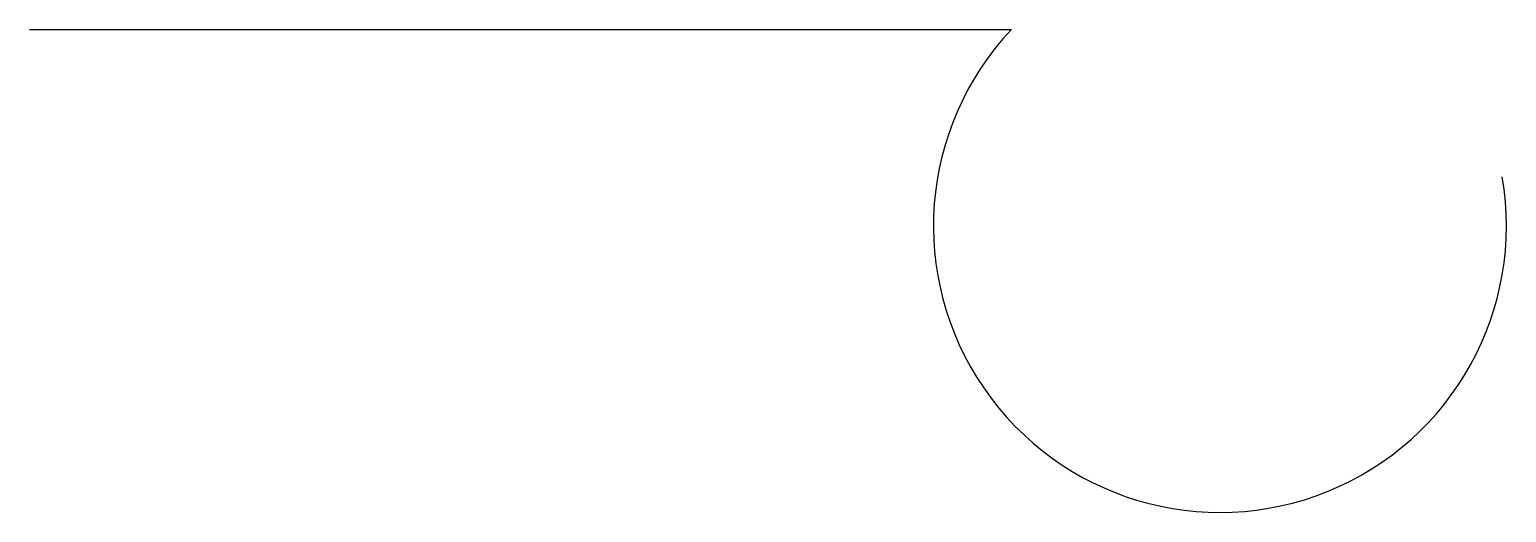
# Model space of a CAD drawing. Header units: inches. Extents: x 0 to 15, y -4.9 to 0.
import ezdxf

# ---------------------------------------------------------------- set-up
doc = ezdxf.new("R2010")
doc.units = ezdxf.units.IN
doc.header["$MEASUREMENT"] = 0

msp = doc.modelspace()

# ---------------------------------------------------------------- linework, layer by layer
msp.add_line((0, 0), (10, 0))
msp.add_arc((12.125, -2), 2.918, 136.7357, 9.8658)

doc.saveas('drawing.dxf')
